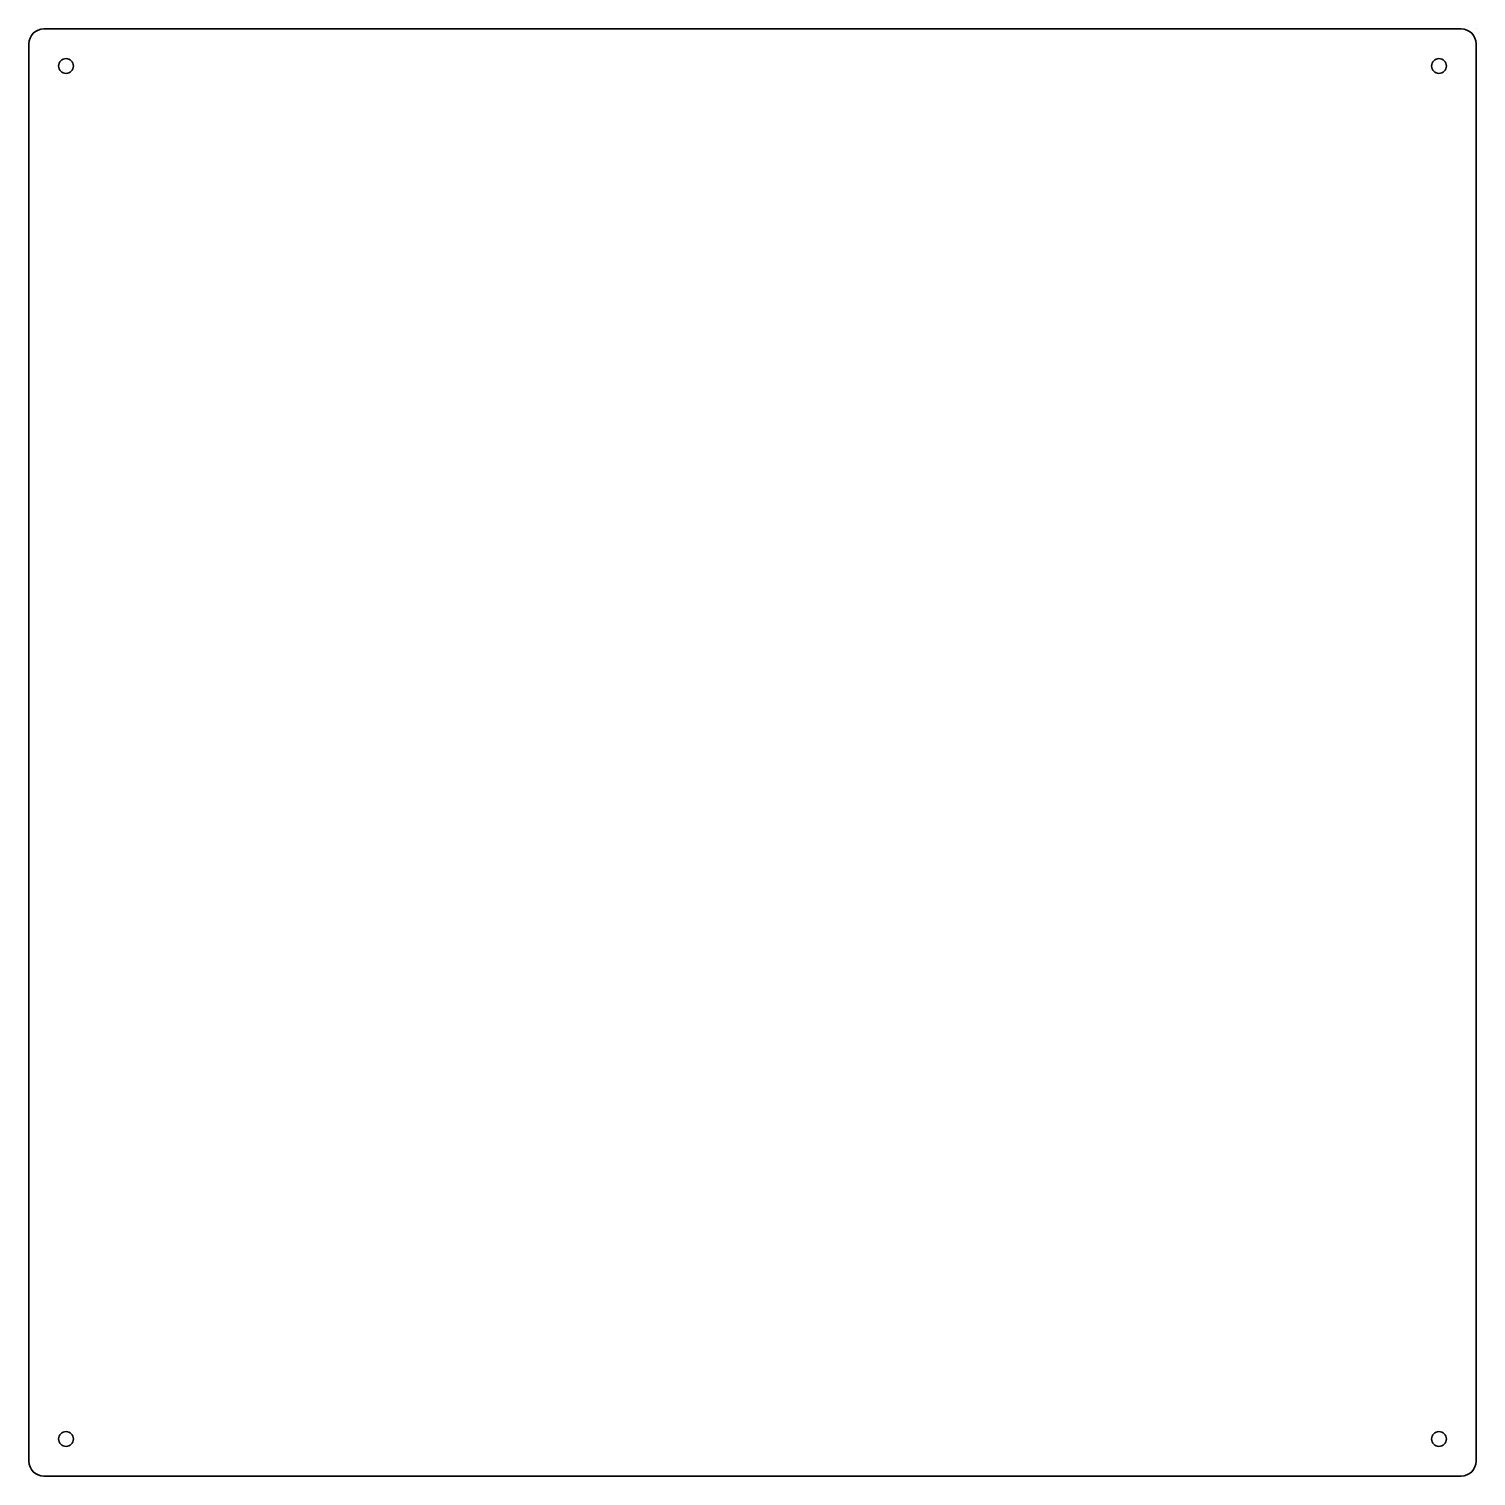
# Model space of a CAD drawing. Header units: millimetres. Extents: x -90 to 300, y -46 to 344.
import ezdxf

# ---------------------------------------------------------------- set-up
doc = ezdxf.new("R2010")
doc.units = ezdxf.units.MM
doc.header["$MEASUREMENT"] = 0
doc.layers.add('Layer 1', color=7, linetype='Continuous')

# ---------------------------------------------------------------- blocks, each defined once
blk = doc.blocks.new('block 2')
at = {"layer": 'Layer 1', "color": 7, "lineweight": 35, "true_color": 0xffffff}
blk.add_lwpolyline([(300.3, 343.7), (300.3, 343.7)], dxfattribs=at)
blk = doc.blocks.new('block 3')
at = {"layer": 'Layer 1', "color": 7, "lineweight": 35, "true_color": 0xffffff}
blk.add_open_spline([(296.3, 343.7), (298.5, 343.7), (300.3, 341.9), (300.3, 339.7), (300.3, 339.7), (300.3, -42.3), (300.3, -42.3), (300.3, -44.5), (298.5, -46.3), (296.3, -46.3), (296.3, -46.3), (-85.7, -46.3), (-85.7, -46.3), (-87.9, -46.3), (-89.7, -44.5), (-89.7, -42.3), (-89.7, -42.3), (-89.7, 339.7), (-89.7, 339.7), (-89.7, 341.9), (-87.9, 343.7), (-85.7, 343.7), (-85.7, 343.7), (296.3, 343.7), (296.3, 343.7)], degree=3, knots=[0, 0, 0, 0, 1, 1, 1, 2, 2, 2, 3, 3, 3, 4, 4, 4, 5, 5, 5, 6, 6, 6, 7, 7, 7, 8, 8, 8, 8], dxfattribs=at)
blk = doc.blocks.new('block 4')
at = {"layer": 'Layer 1', "color": 7, "lineweight": 35, "true_color": 0xffffff}
blk.add_open_spline([(-79.7, -34.3), (-78.59, -34.3), (-77.7, -35.2), (-77.7, -36.3), (-77.7, -37.41), (-78.59, -38.3), (-79.7, -38.3), (-80.8, -38.3), (-81.7, -37.41), (-81.7, -36.3), (-81.7, -35.2), (-80.8, -34.3), (-79.7, -34.3)], degree=3, knots=[0, 0, 0, 0, 1, 1, 1, 2, 2, 2, 3, 3, 3, 4, 4, 4, 4], dxfattribs=at)
blk = doc.blocks.new('block 5')
at = {"layer": 'Layer 1', "color": 7, "lineweight": 35, "true_color": 0xffffff}
blk.add_open_spline([(-79.7, 335.7), (-78.59, 335.7), (-77.7, 334.8), (-77.7, 333.7), (-77.7, 332.59), (-78.59, 331.7), (-79.7, 331.7), (-80.8, 331.7), (-81.7, 332.59), (-81.7, 333.7), (-81.7, 334.8), (-80.8, 335.7), (-79.7, 335.7)], degree=3, knots=[0, 0, 0, 0, 1, 1, 1, 2, 2, 2, 3, 3, 3, 4, 4, 4, 4], dxfattribs=at)
blk = doc.blocks.new('block 6')
at = {"layer": 'Layer 1', "color": 7, "lineweight": 35, "true_color": 0xffffff}
blk.add_open_spline([(290.3, 335.7), (291.41, 335.7), (292.3, 334.8), (292.3, 333.7), (292.3, 332.59), (291.41, 331.7), (290.3, 331.7), (289.2, 331.7), (288.3, 332.59), (288.3, 333.7), (288.3, 334.8), (289.2, 335.7), (290.3, 335.7)], degree=3, knots=[0, 0, 0, 0, 1, 1, 1, 2, 2, 2, 3, 3, 3, 4, 4, 4, 4], dxfattribs=at)
blk = doc.blocks.new('block 7')
at = {"layer": 'Layer 1', "color": 7, "lineweight": 35, "true_color": 0xffffff}
blk.add_open_spline([(290.3, -34.3), (291.41, -34.3), (292.3, -35.2), (292.3, -36.3), (292.3, -37.41), (291.41, -38.3), (290.3, -38.3), (289.2, -38.3), (288.3, -37.41), (288.3, -36.3), (288.3, -35.2), (289.2, -34.3), (290.3, -34.3)], degree=3, knots=[0, 0, 0, 0, 1, 1, 1, 2, 2, 2, 3, 3, 3, 4, 4, 4, 4], dxfattribs=at)

msp = doc.modelspace()

# ---------------------------------------------------------------- block references
at = {"layer": 'Layer 1'}
for name in ['block 3', 'block 2', 'block 5', 'block 6', 'block 4', 'block 7']:
    msp.add_blockref(name, (0, 0), dxfattribs=at)

doc.saveas('drawing.dxf')
